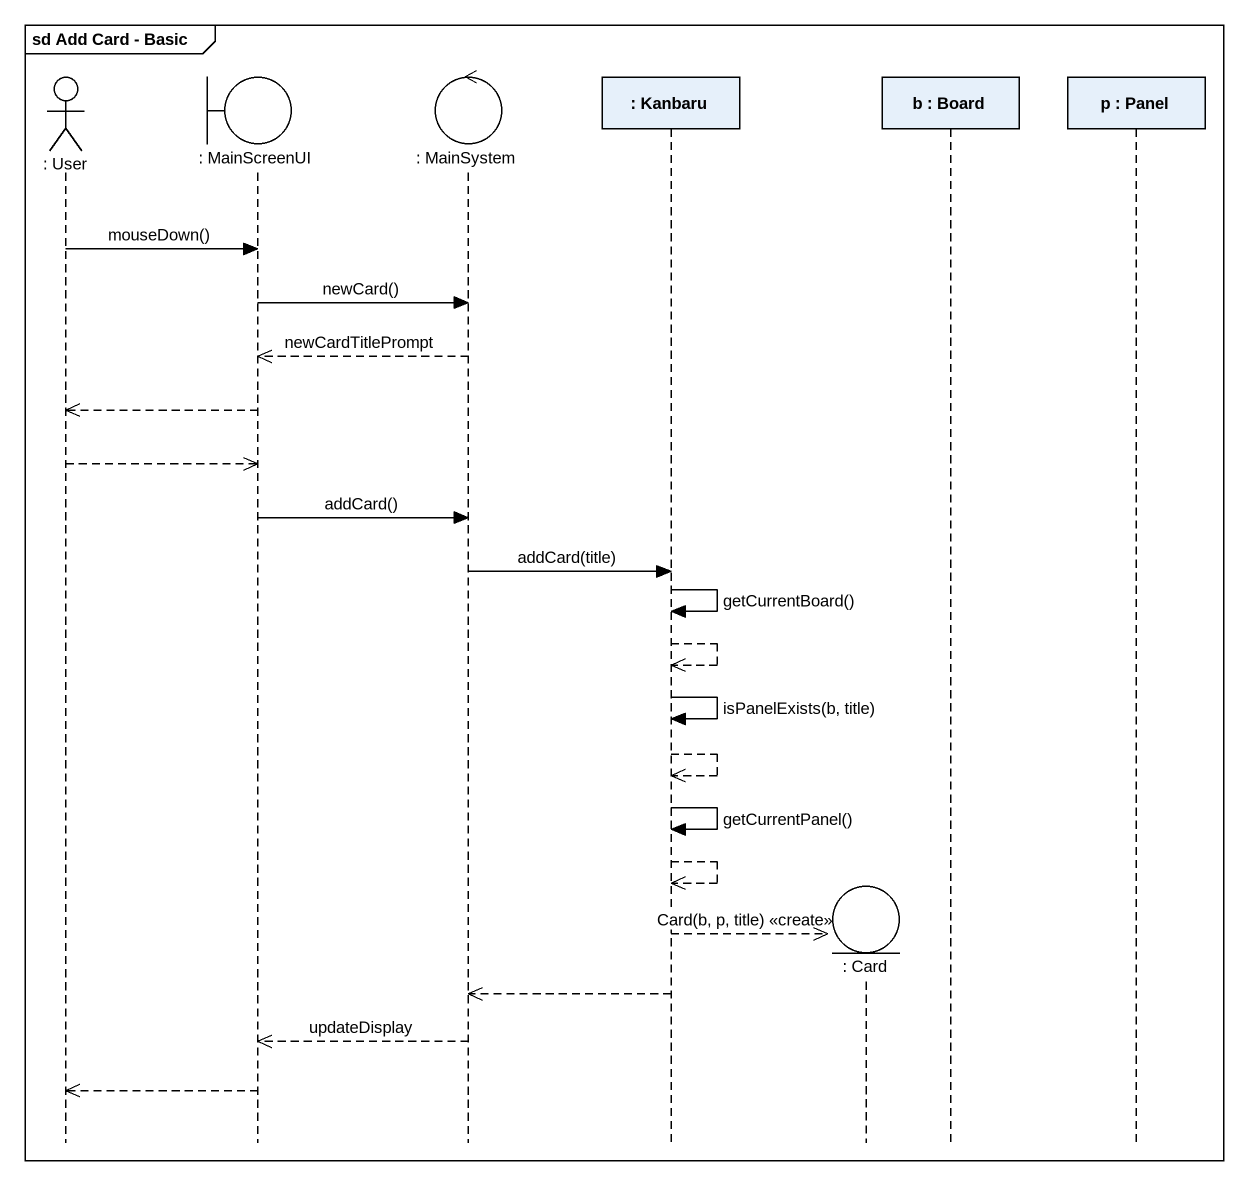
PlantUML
@startuml
mainframe sd Add Card - Basic
hide footbox
actor ": User" as User
boundary ": MainScreenUI" as MainScreenUI
control ": MainSystem" as MainSystem
participant ": Kanbaru" as Kanbaru
entity ": Card" as Card_
participant "b : Board" as b_Board
participant "p : Panel" as p_Panel

User -> MainScreenUI : mouseDown()
MainScreenUI -> MainSystem : newCard()
MainSystem -->> MainScreenUI : newCardTitlePrompt
MainScreenUI -->> User
User -->> MainScreenUI
MainScreenUI -> MainSystem : addCard()
MainSystem -> Kanbaru : addCard(title)
Kanbaru -> Kanbaru : getCurrentBoard()
Kanbaru -->> Kanbaru
Kanbaru -> Kanbaru : isPanelExists(b, title)
Kanbaru -->> Kanbaru
Kanbaru -> Kanbaru : getCurrentPanel()
Kanbaru -->> Kanbaru
Kanbaru -->> Card_ ** : Card(b, p, title) <<create>>
Kanbaru -->> MainSystem
MainSystem -->> MainScreenUI : updateDisplay
MainScreenUI -->> User
@enduml
